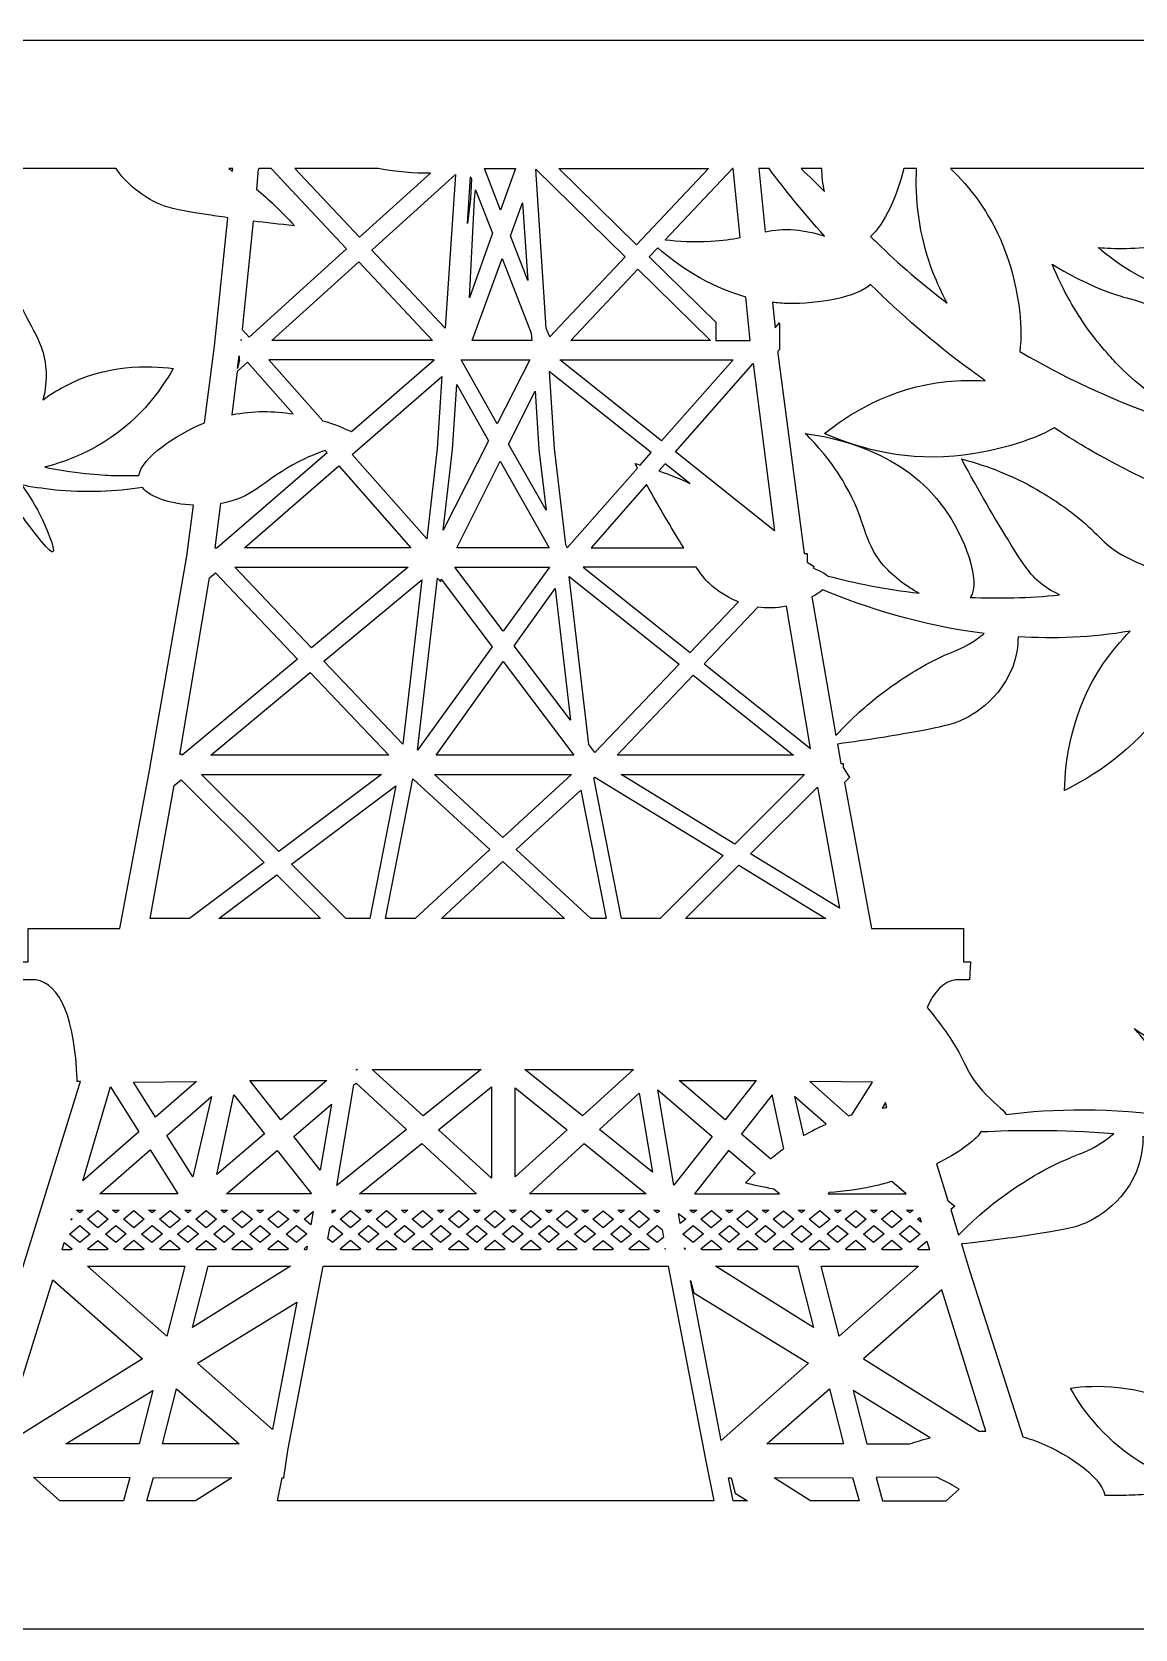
# Model space of a CAD drawing. Extents: x -437 to 3052, y -819 to 142.
# Drawn here: x 764.1 to 918.2, y -564.2 to -341.1 of the extents above; entities that cross this region are included whole.
import ezdxf

# ---------------------------------------------------------------- set-up
doc = ezdxf.new("R2010")
doc.units = 0
doc.layers.add('LAYER_1', color=7, linetype='CONTINUOUS')

msp = doc.modelspace()

# ---------------------------------------------------------------- linework, layer by layer
at = {"layer": 'LAYER_1', "color": 7}
for points in [[(821.8, -382.42), (811.53, -371.53), (823.22, -360.98), (821.8, -382.42)], [(825.34, -361.29), (825.46, -361.59), (825.32, -364.39), (824.91, -367.81), (825.34, -361.29)], [(831.61, -360.14), (829.53, -365.97), (827.27, -360.14), (831.61, -360.14)], [(846.94, -372.47), (836.39, -383.66), (835.91, -382.42), (834.45, -360.22), (846.94, -372.47)], [(858.58, -360.14), (848.54, -370.79), (837.65, -360.14), (858.58, -360.14)], [(826.04, -363.09), (828.39, -369.16), (825.18, -378.18), (825.88, -364.43), (826.04, -363.09)], [(833.33, -375.76), (830.92, -369.54), (832.61, -364.91), (833.33, -375.76)], [(797.56, -384.14), (809.71, -373.17), (820.04, -384.14), (797.56, -384.14)], [(833.81, -383.13), (833.88, -384.14), (825.58, -384.14), (829.77, -372.69), (833.81, -383.13)], [(839.33, -384.14), (848.69, -374.18), (858.84, -384.14), (839.33, -384.14)], [(793.31, -384.01), (793.31, -384.14), (793.3, -384.14), (793.31, -384.01)], [(793.01, -386.3), (793.01, -386.85), (793.08, -386.85), (792.78, -388.07), (793.01, -386.3)], [(824.05, -386.85), (833.64, -386.85), (829.07, -395.82), (824.02, -386.88), (824.05, -386.85)], [(862.02, -386.85), (852.03, -398.17), (837.82, -386.85), (862.02, -386.85)], [(867.8, -410.73), (853.97, -399.72), (864.84, -387.37), (867.8, -410.73)], [(820.68, -399.25), (820.68, -399.26), (819.21, -411.85), (808.82, -400.07), (821.34, -389.2), (820.68, -399.25)], [(827.86, -398.18), (821.51, -410.64), (822.82, -399.4), (822.82, -399.37), (823.42, -390.32), (827.86, -398.18)], [(834.89, -399.35), (834.89, -399.4), (835.88, -407.87), (830.66, -398.63), (834.36, -391.23), (834.89, -399.35)], [(823.4, -413.13), (829.46, -401.01), (836.31, -413.13), (823.4, -413.13)], [(793.75, -413.13), (806.95, -401.69), (817.01, -413.13), (793.75, -413.13)], [(789.72, -416.63), (801.18, -428.69), (785.07, -442.09), (785.03, -442.09), (784.81, -441.87), (784.73, -441.98), (788.89, -417.34), (789.72, -416.63)], [(816.64, -415.84), (803.1, -427.1), (792.39, -415.84), (816.64, -415.84)], [(836.36, -415.84), (829.91, -424.79), (823.15, -415.84), (836.36, -415.84)], [(842.72, -441.74), (841.84, -440.59), (839.11, -417.11), (854.49, -429.36), (842.72, -441.74)], [(815.87, -440.54), (804.86, -428.96), (818.55, -417.58), (815.87, -440.54)], [(828.36, -426.95), (817.94, -441.41), (820.73, -417.35), (821.19, -417.87), (821.22, -417.49), (828.36, -426.95)], [(839.28, -437.2), (831.44, -426.82), (837.15, -418.83), (839.28, -437.2)], [(813.92, -442.09), (789.06, -442.09), (802.95, -430.55), (813.92, -442.09)], [(839.78, -442.09), (820.55, -442.09), (829.9, -428.99), (839.78, -442.09)], [(856.44, -430.92), (870.46, -442.09), (845.82, -442.09), (856.44, -430.92)], [(784.91, -445.54), (796.51, -457.07), (786.09, -464.89), (780.58, -464.89), (783.95, -446.33), (784.91, -445.54)], [(812.88, -444.81), (798.55, -455.55), (787.76, -444.81), (812.88, -444.81)], [(828.05, -455.29), (817.6, -464.89), (813.45, -464.89), (817.27, -445.38), (828.05, -455.29)], [(839.45, -444.81), (829.87, -453.61), (820.29, -444.81), (839.45, -444.81)], [(846.44, -464.89), (842.57, -445.28), (842.7, -445.16), (860.62, -456.12), (851.82, -464.89), (846.44, -464.89)], [(862.24, -454.51), (846.36, -444.81), (871.98, -444.81), (862.24, -454.51)], [(800.31, -457.3), (814.92, -446.38), (811.27, -464.89), (807.92, -464.89), (800.31, -457.3)], [(842.13, -464.89), (831.69, -455.29), (840.75, -446.96), (844.26, -464.89), (842.13, -464.89)], [(864.44, -455.86), (873.79, -446.56), (876.87, -463.46), (864.44, -455.86)], [(821.26, -464.89), (829.87, -456.97), (838.47, -464.89), (821.26, -464.89)], [(804.38, -464.89), (790.16, -464.89), (798.28, -458.82), (804.38, -464.89)], [(855.36, -464.89), (862.82, -457.46), (874.96, -464.89), (855.36, -464.89)], [(809.55, -485.99), (809.37, -486.12), (809.39, -485.99), (809.55, -485.99)], [(826.81, -485.99), (818.74, -492.49), (811.61, -485.99), (826.81, -485.99)], [(848.11, -485.99), (840.97, -492.47), (832.92, -485.99), (848.11, -485.99)], [(778.99, -494.72), (771.17, -501.56), (775.05, -488.44), (778.99, -494.72)], [(787.04, -487.68), (781.32, -492.68), (778.24, -487.76), (787.04, -487.68)], [(794.49, -487.54), (805.26, -487.55), (798.83, -493.05), (794.49, -487.54)], [(809.03, -488.17), (809.34, -487.91), (816.39, -494.38), (806.66, -502.22), (809.03, -488.17)], [(820.87, -494.44), (828.28, -488.42), (828.28, -501.21), (820.87, -494.44)], [(831.58, -500.99), (831.58, -488.57), (838.82, -494.42), (831.58, -500.99)], [(860.91, -493.05), (854.48, -487.55), (865.25, -487.54), (860.91, -493.05)], [(782.9, -495.21), (789.13, -489.77), (786.54, -501.02), (782.9, -495.21)], [(792.25, -489.55), (796.54, -495.01), (789.89, -500.69), (792.25, -489.55)], [(800.63, -495.35), (805.89, -490.85), (804.32, -500.05), (800.63, -495.35)], [(843.34, -494.38), (848.87, -489.3), (850.74, -500.33), (843.34, -494.38)], [(851.48, -488.83), (859.1, -495.35), (853.75, -502.17), (851.48, -488.83)], [(773.55, -503.38), (780.58, -497.24), (784.44, -503.38), (773.55, -503.38)], [(791.25, -503.38), (798.34, -497.31), (803.11, -503.38), (791.25, -503.38)], [(809.84, -503.38), (818.52, -496.34), (826.19, -503.38), (809.84, -503.38)], [(833.55, -503.38), (841.2, -496.35), (849.89, -503.38), (833.55, -503.38)], [(771.21, -505.66), (770.75, -506.04), (770.28, -505.66), (771.21, -505.66)], [(774.73, -506.92), (773.27, -508.11), (771.83, -506.93), (773.28, -505.73), (774.73, -506.92)], [(776.26, -505.66), (775.79, -506.04), (775.33, -505.66), (776.26, -505.66)], [(779.76, -506.92), (778.31, -508.11), (776.86, -506.92), (778.31, -505.73), (779.76, -506.92)], [(781.31, -505.66), (780.84, -506.05), (780.36, -505.66), (781.31, -505.66)], [(783.35, -508.11), (781.9, -506.93), (783.36, -505.73), (784.8, -506.92), (783.35, -508.11)], [(786.33, -505.66), (785.87, -506.04), (785.41, -505.66), (786.33, -505.66)], [(788.39, -505.73), (789.84, -506.92), (788.39, -508.11), (786.94, -506.92), (788.39, -505.73)], [(790.47, -505.66), (791.39, -505.66), (790.92, -506.04), (790.47, -505.66)], [(792, -506.92), (793.44, -505.74), (794.88, -506.92), (793.43, -508.11), (792, -506.92)], [(795.49, -505.66), (796.41, -505.66), (795.95, -506.04), (795.49, -505.66)], [(798.48, -508.11), (797.04, -506.93), (798.49, -505.74), (799.93, -506.92), (798.48, -508.11)], [(801.46, -505.66), (801, -506.04), (800.54, -505.66), (801.46, -505.66)], [(802.07, -506.92), (803.36, -505.86), (803.04, -507.72), (802.07, -506.92)], [(806.51, -505.66), (806.04, -506.05), (806.01, -506.02), (806.07, -505.66), (806.51, -505.66)], [(808.57, -505.73), (810.01, -506.92), (808.55, -508.11), (807.11, -506.93), (808.57, -505.73)], [(811.54, -505.66), (811.08, -506.04), (810.62, -505.66), (811.54, -505.66)], [(815.05, -506.92), (813.59, -508.11), (812.15, -506.92), (813.6, -505.73), (815.05, -506.92)], [(816.59, -505.66), (816.13, -506.04), (815.67, -505.66), (816.59, -505.66)], [(820.09, -506.92), (818.64, -508.11), (817.2, -506.92), (818.65, -505.73), (820.09, -506.92)], [(821.62, -505.66), (821.16, -506.04), (820.7, -505.66), (821.62, -505.66)], [(825.15, -506.92), (823.69, -508.11), (822.25, -506.93), (823.7, -505.73), (825.15, -506.92)], [(826.67, -505.66), (826.21, -506.04), (825.75, -505.66), (826.67, -505.66)], [(828.73, -505.73), (830.18, -506.92), (828.72, -508.11), (827.28, -506.92), (828.73, -505.73)], [(831.72, -505.66), (831.25, -506.05), (830.78, -505.66), (831.72, -505.66)], [(835.22, -506.92), (833.76, -508.11), (832.32, -506.93), (833.78, -505.73), (835.22, -506.92)], [(836.75, -505.66), (836.29, -506.04), (835.82, -505.66), (836.75, -505.66)], [(840.26, -506.92), (838.8, -508.11), (837.35, -506.92), (838.8, -505.73), (840.26, -506.92)], [(841.8, -505.66), (841.34, -506.04), (840.88, -505.66), (841.8, -505.66)], [(845.29, -506.92), (843.85, -508.11), (842.41, -506.92), (843.86, -505.74), (845.29, -506.92)], [(846.83, -505.66), (846.37, -506.04), (845.91, -505.66), (846.83, -505.66)], [(848.91, -505.73), (850.35, -506.92), (848.89, -508.11), (847.45, -506.93), (848.91, -505.73)], [(850.95, -505.66), (851.64, -505.66), (851.67, -505.83), (851.42, -506.04), (850.95, -505.66)], [(855.39, -506.92), (854.64, -507.54), (854.39, -506.11), (855.39, -506.92)], [(856.93, -505.66), (856.46, -506.05), (855.98, -505.66), (856.93, -505.66)], [(858.99, -505.73), (860.43, -506.92), (858.97, -508.11), (857.53, -506.93), (858.99, -505.73)], [(861.96, -505.66), (861.48, -506.05), (861, -505.66), (861.96, -505.66)], [(865.46, -506.92), (864, -508.12), (862.55, -506.94), (864.01, -505.73), (865.46, -506.92)], [(867, -505.66), (866.54, -506.04), (866.08, -505.66), (867, -505.66)], [(870.5, -506.92), (869.05, -508.11), (867.62, -506.92), (869.06, -505.74), (870.5, -506.92)], [(871.12, -505.66), (872.04, -505.66), (871.58, -506.04), (871.12, -505.66)], [(874.1, -508.11), (872.66, -506.93), (874.12, -505.73), (875.56, -506.92), (874.1, -508.11)], [(876.16, -505.66), (877.09, -505.66), (876.62, -506.04), (876.16, -505.66)], [(879.14, -508.11), (877.69, -506.92), (879.14, -505.73), (880.6, -506.92), (879.14, -508.11)], [(881.19, -505.66), (882.13, -505.66), (881.66, -506.05), (881.19, -505.66)], [(884.18, -508.11), (882.74, -506.93), (884.19, -505.73), (885.63, -506.92), (884.18, -508.11)], [(886.24, -505.66), (887.16, -505.66), (886.7, -506.04), (886.24, -505.66)], [(770.76, -507.81), (772.2, -509), (770.75, -510.19), (769.3, -509), (770.76, -507.81)], [(769.52, -507.04), (769.58, -506.84), (769.68, -506.92), (769.52, -507.04)], [(774.35, -509), (775.8, -507.8), (777.24, -508.99), (775.79, -510.17), (774.35, -509)], [(779.38, -509), (780.84, -507.8), (782.28, -508.99), (780.83, -510.18), (779.38, -509)], [(784.42, -509), (785.88, -507.8), (787.32, -508.99), (785.86, -510.17), (784.42, -509)], [(789.47, -509.01), (790.92, -507.81), (792.36, -508.99), (790.9, -510.18), (789.47, -509.01)], [(794.51, -509), (795.96, -507.81), (797.4, -509), (795.96, -510.18), (794.51, -509)], [(799.56, -509), (801, -507.8), (802.45, -508.99), (801, -510.17), (799.56, -509)], [(805.66, -508.12), (806.04, -507.8), (807.49, -508.99), (806.03, -510.18), (805.4, -509.66), (805.66, -508.12)], [(809.63, -509), (811.08, -507.8), (812.52, -508.99), (811.07, -510.17), (809.63, -509)], [(814.68, -509.01), (816.13, -507.81), (817.56, -508.99), (816.11, -510.18), (814.68, -509.01)], [(819.72, -509), (821.17, -507.81), (822.61, -509), (821.16, -510.18), (819.72, -509)], [(824.77, -509), (826.22, -507.8), (827.67, -508.98), (826.2, -510.17), (824.77, -509)], [(829.8, -509), (831.25, -507.8), (832.69, -508.99), (831.24, -510.18), (829.8, -509)], [(834.83, -508.99), (836.28, -507.8), (837.73, -508.99), (836.28, -510.17), (834.83, -508.99)], [(839.88, -509.01), (841.33, -507.81), (842.77, -508.99), (841.32, -510.18), (839.88, -509.01)], [(844.93, -509), (846.37, -507.81), (847.82, -509), (846.37, -510.18), (844.93, -509)], [(849.97, -509), (851.42, -507.8), (852.09, -508.35), (852.27, -509.47), (851.41, -510.17), (849.97, -509)], [(855, -509), (856.46, -507.8), (857.9, -508.99), (856.45, -510.18), (855, -509)], [(861.5, -507.8), (862.93, -508.99), (861.48, -510.17), (860.04, -509), (861.5, -507.8)], [(865.09, -509.01), (866.54, -507.81), (867.98, -508.99), (866.52, -510.19), (865.09, -509.01)], [(870.14, -509), (871.58, -507.81), (873.02, -509), (871.58, -510.18), (870.14, -509)], [(876.62, -507.8), (878.07, -508.99), (876.62, -510.17), (875.17, -508.99), (876.62, -507.8)], [(881.67, -507.8), (883.11, -508.99), (881.65, -510.18), (880.21, -509), (881.67, -507.8)], [(886.7, -507.8), (888.15, -509), (886.7, -510.18), (885.25, -509), (886.7, -507.8)], [(887.76, -506.92), (888.08, -506.67), (888.28, -507.35), (887.76, -506.92)], [(769.68, -511.06), (769.49, -511.21), (768.27, -511.21), (768.58, -510.16), (769.68, -511.06)], [(773.28, -509.88), (774.71, -511.06), (774.52, -511.21), (772, -511.21), (771.83, -511.07), (773.28, -509.88)], [(778.32, -509.87), (779.76, -511.06), (779.57, -511.21), (777.05, -511.21), (776.87, -511.06), (778.32, -509.87)], [(783.35, -509.87), (784.79, -511.05), (784.6, -511.21), (782.07, -511.21), (781.9, -511.07), (783.35, -509.87)], [(788.4, -509.88), (789.83, -511.06), (789.65, -511.21), (787.12, -511.21), (786.96, -511.07), (788.4, -509.88)], [(793.44, -509.88), (794.88, -511.06), (794.71, -511.21), (792.15, -511.21), (791.98, -511.07), (793.44, -509.88)], [(798.48, -509.88), (799.91, -511.06), (799.73, -511.21), (797.21, -511.21), (797.04, -511.07), (798.48, -509.88)], [(802.53, -510.68), (802.44, -511.21), (802.25, -511.21), (802.07, -511.06), (802.53, -510.68)], [(808.57, -509.87), (810, -511.05), (809.8, -511.21), (807.28, -511.21), (807.11, -511.07), (808.57, -509.87)], [(813.61, -509.88), (815.04, -511.06), (814.85, -511.21), (812.33, -511.21), (812.17, -511.07), (813.61, -509.88)], [(818.65, -509.88), (820.09, -511.06), (819.91, -511.21), (817.36, -511.21), (817.19, -511.07), (818.65, -509.88)], [(823.69, -509.88), (825.12, -511.06), (824.93, -511.21), (822.41, -511.21), (822.24, -511.07), (823.69, -509.88)], [(828.74, -509.86), (830.18, -511.05), (829.99, -511.21), (827.46, -511.21), (827.28, -511.06), (828.74, -509.86)], [(833.76, -509.86), (835.21, -511.05), (835.01, -511.21), (832.49, -511.21), (832.31, -511.06), (833.76, -509.86)], [(838.82, -509.88), (840.25, -511.06), (840.06, -511.21), (837.54, -511.21), (837.37, -511.07), (838.82, -509.88)], [(843.86, -509.88), (845.3, -511.06), (845.12, -511.21), (842.56, -511.21), (842.4, -511.07), (843.86, -509.88)], [(848.89, -509.88), (850.33, -511.06), (850.14, -511.21), (847.62, -511.21), (847.45, -511.07), (848.89, -509.88)], [(855.38, -511.06), (855.26, -511.15), (855.22, -510.93), (855.38, -511.06)], [(858.98, -509.87), (860.42, -511.05), (860.22, -511.21), (857.7, -511.21), (857.53, -511.07), (858.98, -509.87)], [(864.03, -509.88), (865.45, -511.06), (865.27, -511.21), (862.75, -511.21), (862.58, -511.07), (864.03, -509.88)], [(869.06, -509.88), (870.5, -511.06), (870.32, -511.21), (867.77, -511.21), (867.6, -511.07), (869.06, -509.88)], [(872.83, -511.21), (872.64, -511.06), (874.09, -509.87), (875.53, -511.06), (875.34, -511.21), (872.83, -511.21)], [(880.58, -511.06), (880.4, -511.21), (877.88, -511.21), (877.7, -511.06), (879.14, -509.87), (880.58, -511.06)], [(884.19, -509.87), (885.62, -511.05), (885.43, -511.21), (882.9, -511.21), (882.73, -511.07), (884.19, -509.87)], [(887.78, -511.07), (889.08, -510), (889.44, -511.21), (887.95, -511.21), (887.78, -511.07)], [(852.55, -511.11), (852.49, -511.06), (852.54, -511.02), (852.55, -511.11)], [(779.51, -526.42), (760.46, -538.32), (759.86, -538.32), (766.99, -515.38), (779.51, -526.42)], [(771.83, -513.49), (785.43, -513.49), (782.91, -523.27), (771.83, -513.49)], [(788.7, -513.49), (800.17, -513.49), (786.49, -522.05), (788.7, -513.49)], [(798.37, -546.27), (799.03, -543.07), (799.25, -543.07), (799.81, -539.22), (804.75, -513.49), (852.96, -513.49), (858.2, -540.75), (859.34, -546.27), (798.37, -546.27)], [(871.04, -513.49), (873.26, -522.05), (859.57, -513.49), (871.04, -513.49)], [(887.91, -513.49), (876.82, -523.27), (874.3, -513.49), (887.91, -513.49)], [(860.33, -537.82), (856.05, -515.48), (856.52, -517.2), (872.56, -527.04), (860.33, -537.82)], [(787.18, -527.04), (801.09, -518.51), (797.67, -536.3), (787.18, -527.04)], [(768.79, -538.32), (780.95, -530.86), (779.02, -538.32), (768.79, -538.32)], [(782.28, -538.32), (784.27, -530.62), (793.01, -538.32), (782.28, -538.32)], [(875.47, -530.62), (877.46, -538.32), (866.73, -538.32), (875.47, -530.62)], [(776.85, -546.27), (767.97, -546.27), (764.26, -542.96), (777.76, -543), (776.85, -546.27)], [(786.92, -546.27), (780.13, -546.27), (781.03, -543.01), (791.98, -543.05), (786.92, -546.27)], [(862.04, -546.27), (861.38, -543.07), (861.73, -543.07), (862.31, -545.2), (864.05, -546.27), (862.04, -546.27)], [(872.82, -546.27), (867.76, -543.05), (878.7, -543.01), (879.61, -546.27), (872.82, -546.27)]]:
    msp.add_lwpolyline(points, dxfattribs=at)
for points, knots in [([(1030.67, -342.22), (1030.45, -341.84), (1030.23, -341.46), (1030.02, -341.05), (1029.96, -341.45), (1029.92, -341.84), (1029.87, -342.22), (1029.87, -342.22), (1004.09, -342.22), (1004.09, -342.22), (1004.09, -342.22), (973.43, -342.22), (973.43, -342.22), (973.43, -342.22), (970.68, -342.22), (970.68, -342.22), (970.68, -342.22), (965.99, -342.22), (965.99, -342.22), (965.99, -342.22), (932.92, -342.22), (932.92, -342.22), (932.92, -342.22), (929.92, -342.22), (929.92, -342.22), (929.92, -342.22), (882.71, -342.22), (882.71, -342.22), (882.71, -342.22), (879.59, -342.22), (879.59, -342.22), (879.59, -342.22), (863.99, -342.22), (863.99, -342.22), (863.99, -342.22), (862.61, -342.22), (862.61, -342.22), (862.61, -342.22), (860.46, -342.22), (860.46, -342.22), (860.46, -342.22), (850.72, -342.22), (850.72, -342.22), (850.72, -342.22), (850.01, -342.22), (850.01, -342.22), (850.01, -342.22), (843.37, -342.22), (843.37, -342.22), (843.37, -342.22), (833.54, -342.22), (833.54, -342.22), (833.54, -342.22), (831.4, -342.22), (831.4, -342.22), (831.4, -342.22), (830.82, -342.22), (830.82, -342.22), (830.82, -342.22), (827.32, -342.22), (827.32, -342.22), (827.32, -342.22), (826.31, -342.22), (826.31, -342.22), (826.31, -342.22), (824.17, -342.22), (824.17, -342.22), (824.17, -342.22), (814.44, -342.22), (814.44, -342.22), (814.44, -342.22), (809.95, -342.22), (809.95, -342.22), (809.95, -342.22), (809.74, -342.22), (809.74, -342.22), (809.74, -342.22), (798.85, -342.22), (798.85, -342.22), (798.85, -342.22), (797.25, -342.22), (797.25, -342.22), (797.25, -342.22), (793.72, -342.22), (793.72, -342.22), (793.72, -342.22), (771.43, -342.22), (771.43, -342.22), (771.43, -342.22), (767.93, -342.22), (767.93, -342.22), (767.93, -342.22), (750.32, -342.22), (750.32, -342.22), (750.32, -342.22), (739.01, -342.22), (739.01, -342.22), (739.01, -342.22), (712.25, -342.22), (712.25, -342.22), (712.25, -342.22), (699.17, -342.22), (699.17, -342.22), (699.17, -342.22), (683.35, -342.22), (683.35, -342.22), (683.35, -342.22), (677.25, -342.22), (677.25, -342.22), (677.25, -342.22), (672.64, -342.22), (672.64, -342.22), (672.64, -342.22), (668.43, -342.22), (668.43, -342.22), (668.43, -342.22), (607.55, -342.22), (607.55, -342.22), (607.55, -342.22), (595.89, -342.22), (595.89, -342.22), (595.89, -342.22), (595.89, -372.16), (595.89, -372.16), (595.89, -372.16), (595.89, -536.86), (595.89, -536.86), (595.89, -536.86), (595.89, -544), (595.89, -544), (595.89, -544), (595.89, -547.12), (595.89, -547.12), (595.89, -547.12), (595.89, -551.02), (595.89, -551.02), (595.89, -551.02), (595.89, -554.35), (595.89, -554.35), (595.89, -554.35), (595.89, -564.18), (595.89, -564.18), (595.89, -564.18), (612.59, -564.18), (612.59, -564.18), (612.59, -564.18), (746.83, -564.18), (746.83, -564.18), (746.83, -564.18), (752.03, -564.18), (752.03, -564.18), (752.03, -564.18), (758.71, -564.18), (758.71, -564.18), (758.71, -564.18), (766.51, -564.18), (766.51, -564.18), (766.51, -564.18), (771.86, -564.18), (771.86, -564.18), (771.86, -564.18), (775.15, -564.18), (775.15, -564.18), (775.15, -564.18), (780.92, -564.18), (780.92, -564.18), (780.92, -564.18), (788.06, -564.18), (788.06, -564.18), (788.06, -564.18), (791.96, -564.18), (791.96, -564.18), (791.96, -564.18), (794.66, -564.18), (794.66, -564.18), (794.66, -564.18), (863.05, -564.18), (863.05, -564.18), (863.05, -564.18), (865.75, -564.18), (865.75, -564.18), (865.75, -564.18), (871.68, -564.18), (871.68, -564.18), (871.68, -564.18), (878.82, -564.18), (878.82, -564.18), (878.82, -564.18), (884.59, -564.18), (884.59, -564.18), (884.59, -564.18), (887.88, -564.18), (887.88, -564.18), (887.88, -564.18), (893.23, -564.18), (893.23, -564.18), (893.23, -564.18), (901.02, -564.18), (901.02, -564.18), (901.02, -564.18), (905.69, -564.18), (905.69, -564.18), (905.69, -564.18), (910.88, -564.18), (910.88, -564.18), (910.88, -564.18), (953.8, -564.18), (953.8, -564.18), (953.8, -564.18), (955.18, -564.18), (955.18, -564.18), (955.18, -564.18), (1061.75, -564.18), (1061.75, -564.18), (1061.75, -564.18), (1061.75, -488.29), (1061.75, -488.29), (1061.75, -488.29), (1061.75, -485.24), (1061.75, -485.24), (1061.75, -485.24), (1061.75, -451.88), (1061.75, -451.88), (1061.75, -451.88), (1061.75, -436.94), (1061.75, -436.94), (1061.75, -436.94), (1061.75, -427.56), (1061.75, -427.56), (1061.75, -427.56), (1061.75, -401.15), (1061.75, -401.15), (1061.75, -401.15), (1061.75, -343.53), (1061.75, -343.53), (1061.75, -343.53), (1061.75, -342.22), (1061.75, -342.22), (1061.75, -342.22), (1058.34, -342.22), (1058.34, -342.22), (1058.34, -342.22), (1030.67, -342.22), (1030.67, -342.22)], [0, 0, 0, 0, 1, 1, 1, 2, 2, 2, 3, 3, 3, 4, 4, 4, 5, 5, 5, 6, 6, 6, 7, 7, 7, 8, 8, 8, 9, 9, 9, 10, 10, 10, 11, 11, 11, 12, 12, 12, 13, 13, 13, 14, 14, 14, 15, 15, 15, 16, 16, 16, 17, 17, 17, 18, 18, 18, 19, 19, 19, 20, 20, 20, 21, 21, 21, 22, 22, 22, 23, 23, 23, 24, 24, 24, 25, 25, 25, 26, 26, 26, 27, 27, 27, 28, 28, 28, 29, 29, 29, 30, 30, 30, 31, 31, 31, 32, 32, 32, 33, 33, 33, 34, 34, 34, 35, 35, 35, 36, 36, 36, 37, 37, 37, 38, 38, 38, 39, 39, 39, 40, 40, 40, 41, 41, 41, 42, 42, 42, 43, 43, 43, 44, 44, 44, 45, 45, 45, 46, 46, 46, 47, 47, 47, 48, 48, 48, 49, 49, 49, 50, 50, 50, 51, 51, 51, 52, 52, 52, 53, 53, 53, 54, 54, 54, 55, 55, 55, 56, 56, 56, 57, 57, 57, 58, 58, 58, 59, 59, 59, 60, 60, 60, 61, 61, 61, 62, 62, 62, 63, 63, 63, 64, 64, 64, 65, 65, 65, 66, 66, 66, 67, 67, 67, 68, 68, 68, 69, 69, 69, 70, 70, 70, 71, 71, 71, 72, 72, 72, 73, 73, 73, 74, 74, 74, 75, 75, 75, 76, 76, 76, 77, 77, 77, 78, 78, 78, 79, 79, 79, 80, 80, 80, 81, 81, 81, 81]), ([(752.4, -546.27), (752.4, -546.27), (626.71, -546.27), (626.71, -546.27), (632.33, -541.22), (638.45, -536.24), (645.03, -531.38), (645.03, -531.38), (644.79, -531.02), (644.79, -531.02), (636.78, -535.89), (629.66, -540.99), (623.54, -546.27), (623.54, -546.27), (622.18, -546.27), (622.18, -546.27), (629.92, -536.15), (638.08, -526.08), (646.48, -516.34), (646.48, -516.34), (646.18, -516.03), (646.18, -516.03), (634.97, -525.55), (625.35, -535.72), (617.57, -546.27), (617.57, -546.27), (616.1, -546.27), (616.1, -546.27), (623.1, -534.74), (628.54, -527.65), (628.61, -527.56), (633.67, -520.98), (639.35, -514.42), (645.49, -508.06), (645.49, -508.06), (645.2, -507.75), (645.2, -507.75), (638.32, -513.3), (632.16, -519.16), (626.89, -525.16), (619.97, -533.05), (615.85, -539.71), (613.81, -543.41), (613.81, -543.41), (613.81, -541.45), (613.81, -541.45), (615.11, -537.83), (616.15, -535.15), (616.98, -533.02), (617.88, -530.71), (618.53, -529.04), (618.99, -527.49), (621.02, -520.73), (620.39, -513.35), (617.11, -505.57), (617.11, -505.57), (616.36, -503.8), (616.36, -503.8), (616.36, -503.8), (616.7, -505.69), (616.7, -505.69), (617.93, -512.67), (617.6, -519.49), (615.71, -525.96), (615.14, -527.91), (614.51, -529.59), (613.81, -531.26), (613.81, -531.26), (613.81, -360.14), (613.81, -360.14), (613.81, -360.14), (645.37, -360.14), (645.37, -360.14), (644.44, -361.68), (643.71, -363.13), (643.15, -364.35), (646.62, -364.17), (652.32, -363.4), (658.03, -360.14), (658.03, -360.14), (662.27, -360.14), (662.27, -360.14), (661.97, -360.58), (661.65, -361.07), (661.29, -361.64), (660.87, -362.32), (659.44, -364.69), (658.13, -367.82), (657.13, -370.18), (656.02, -373.45), (655.35, -377.56), (659.11, -373.84), (662.26, -371.81), (664.5, -370.64), (665.58, -370.07), (668.22, -368.76), (670.74, -366.02), (671.44, -365.24), (671.92, -364.73), (672.4, -363.91), (673.14, -362.67), (673.53, -361.38), (673.69, -360.14), (673.69, -360.14), (678.91, -360.14), (678.91, -360.14), (678.96, -360.52), (679.02, -360.9), (679.08, -361.27), (680.35, -369.02), (684.04, -374.71), (686.63, -378.01), (688.25, -374.42), (690.54, -367.92), (689.5, -360.14), (689.5, -360.14), (695.84, -360.14), (695.84, -360.14), (697.29, -363.16), (699.62, -366.68), (702.13, -369.46), (707.38, -375.31), (713.55, -378.11), (717.51, -379.49), (716.93, -375.51), (715.31, -368.61), (709.98, -362.52), (709.49, -361.97), (708.98, -361.43), (708.45, -360.91), (710.1, -361.32), (712.08, -361.73), (714.31, -362.06), (716.22, -363.63), (718.48, -365.77), (720.62, -368.6), (723.61, -372.54), (724.46, -375.25), (726.69, -379.16), (728.61, -382.53), (731.82, -387.22), (737.23, -392.19), (737.54, -394.25), (737.59, -395.95), (737.64, -397.18), (737.81, -400.81), (736.84, -401.3), (736.39, -406.47), (736.32, -407.27), (736.1, -410.02), (736.33, -413.41), (736.51, -415.97), (736.98, -419.39), (738.23, -423.36), (740.79, -418.86), (742.8, -414.98), (744.3, -411.94), (746.42, -407.65), (746.73, -406.59), (746.96, -405.36), (747.04, -404.89), (747.6, -401.54), (746.01, -398.04), (752.62, -401.45), (757.12, -401.95), (762.16, -408.08), (763.96, -410.26), (766.48, -413.96), (766.97, -413.67), (767.4, -413.41), (766.09, -410.32), (765.16, -408.48), (764.25, -406.67), (763.31, -405.27), (762.62, -404.34), (765.21, -404.86), (769.01, -405.41), (773.62, -405.25), (775.68, -405.18), (777.7, -404.97), (779.49, -404.71), (780.62, -406.08), (783.48, -407.03), (786.65, -407.17), (786.65, -407.17), (785.71, -414.29), (785.71, -414.29), (785.71, -414.29), (785.71, -414.31), (785.71, -414.31), (785.71, -414.31), (780.51, -443.95), (780.51, -443.95), (780.51, -443.95), (780.51, -443.98), (780.51, -443.98), (780.51, -443.98), (776.36, -466.32), (776.36, -466.32), (776.36, -466.32), (763.53, -466.32), (763.53, -466.32), (763.53, -466.32), (763.53, -470.98), (763.53, -470.98), (763.53, -470.98), (762.52, -470.98), (762.52, -470.98), (762.52, -470.98), (762.69, -473.48), (762.69, -473.48), (762.69, -473.48), (764.61, -473.48), (764.61, -473.48), (768, -473.99), (770.1, -479.06), (770.36, -487.4), (770.36, -487.4), (770.37, -487.67), (770.37, -487.67), (770.37, -487.67), (770.85, -487.67), (770.85, -487.67), (770.85, -487.67), (770.71, -488.1), (770.71, -488.1), (770.71, -488.1), (762.65, -514.09), (762.65, -514.09), (762.65, -514.09), (753.53, -542.62), (753.53, -542.62), (753.53, -542.62), (752.4, -546.27), (752.4, -546.27)], [0, 0, 0, 0, 1, 1, 1, 2, 2, 2, 3, 3, 3, 4, 4, 4, 5, 5, 5, 6, 6, 6, 7, 7, 7, 8, 8, 8, 9, 9, 9, 10, 10, 10, 11, 11, 11, 12, 12, 12, 13, 13, 13, 14, 14, 14, 15, 15, 15, 16, 16, 16, 17, 17, 17, 18, 18, 18, 19, 19, 19, 20, 20, 20, 21, 21, 21, 22, 22, 22, 23, 23, 23, 24, 24, 24, 25, 25, 25, 26, 26, 26, 27, 27, 27, 28, 28, 28, 29, 29, 29, 30, 30, 30, 31, 31, 31, 32, 32, 32, 33, 33, 33, 34, 34, 34, 35, 35, 35, 36, 36, 36, 37, 37, 37, 38, 38, 38, 39, 39, 39, 40, 40, 40, 41, 41, 41, 42, 42, 42, 43, 43, 43, 44, 44, 44, 45, 45, 45, 46, 46, 46, 47, 47, 47, 48, 48, 48, 49, 49, 49, 50, 50, 50, 51, 51, 51, 52, 52, 52, 53, 53, 53, 54, 54, 54, 55, 55, 55, 56, 56, 56, 57, 57, 57, 58, 58, 58, 59, 59, 59, 60, 60, 60, 61, 61, 61, 62, 62, 62, 63, 63, 63, 64, 64, 64, 65, 65, 65, 66, 66, 66, 67, 67, 67, 68, 68, 68, 69, 69, 69, 70, 70, 70, 71, 71, 71, 72, 72, 72, 73, 73, 73, 74, 74, 74, 75, 75, 75, 76, 76, 76, 77, 77, 77, 78, 78, 78, 78]), ([(734.24, -361.83), (737.25, -361.29), (738.62, -360.79), (740.36, -360.14), (740.36, -360.14), (775.81, -360.14), (775.81, -360.14), (778.03, -363.38), (781.23, -364.83), (781.68, -365.03), (782.81, -365.52), (783.84, -365.85), (788.39, -366.56), (789.32, -366.7), (790.34, -366.85), (791.42, -367), (791.42, -367), (789.57, -384.95), (789.57, -384.95), (789.57, -384.95), (788.16, -395.68), (788.16, -395.68), (784.03, -397.35), (779.42, -400.53), (779, -403.03), (777.88, -403.04), (776.72, -403.05), (775.59, -403.02), (774.52, -402.99), (770.77, -402.84), (765.87, -401.86), (768.25, -401.23), (770.86, -400.22), (773.08, -398.98), (778.75, -395.82), (782.04, -391.16), (783.81, -388.07), (780.4, -387.65), (774.4, -387.44), (768.51, -390.61), (767.51, -391.15), (766.53, -391.78), (765.6, -392.46), (766.4, -389.48), (765.88, -386.92), (765.79, -386.52), (765.51, -385.29), (765.16, -384.25), (762.87, -380.05), (761.25, -377.07), (759.09, -373.27), (756.35, -368.87), (755.26, -372.88), (754.92, -376.32), (754.84, -378.88), (754.74, -382.28), (755.06, -385.02), (755.16, -385.81), (755.82, -390.96), (756.8, -391.42), (756.78, -395.05), (756.77, -396.9), (756.51, -398.25), (756.47, -399.17), (751.43, -397.2), (747.8, -394.87), (745.48, -393.17), (735.56, -385.93), (730.67, -376.38), (726.92, -369.05), (725.7, -366.68), (724.73, -364.54), (723.97, -362.75), (727.18, -362.73), (730.62, -362.47), (734.24, -361.83)], [0, 0, 0, 0, 1, 1, 1, 2, 2, 2, 3, 3, 3, 4, 4, 4, 5, 5, 5, 6, 6, 6, 7, 7, 7, 8, 8, 8, 9, 9, 9, 10, 10, 10, 11, 11, 11, 12, 12, 12, 13, 13, 13, 14, 14, 14, 15, 15, 15, 16, 16, 16, 17, 17, 17, 18, 18, 18, 19, 19, 19, 20, 20, 20, 21, 21, 21, 22, 22, 22, 23, 23, 23, 24, 24, 24, 25, 25, 25, 25]), ([(792.12, -360.14), (792.12, -360.14), (792.09, -360.48), (792.09, -360.48), (791.92, -360.36), (791.75, -360.25), (791.59, -360.14), (791.59, -360.14), (792.12, -360.14), (792.12, -360.14)], [0, 0, 0, 0, 1, 1, 1, 2, 2, 2, 3, 3, 3, 3]), ([(794.97, -367.48), (796.75, -367.7), (798.67, -367.92), (800.73, -368.12), (798.86, -366.03), (797.04, -364.34), (795.42, -363), (795.42, -363), (795.69, -360.27), (795.69, -360.27), (795.69, -360.27), (795.83, -360.14), (795.83, -360.14), (795.83, -360.14), (797.46, -360.14), (797.46, -360.14), (797.46, -360.14), (808.03, -371.37), (808.03, -371.37), (808.03, -371.37), (794.39, -383.71), (794.39, -383.71), (794.39, -383.71), (793.45, -382.63), (793.45, -382.63), (793.45, -382.63), (794.97, -367.48), (794.97, -367.48)], [0, 0, 0, 0, 1, 1, 1, 2, 2, 2, 3, 3, 3, 4, 4, 4, 5, 5, 5, 6, 6, 6, 7, 7, 7, 8, 8, 8, 9, 9, 9, 9]), ([(812.45, -360.14), (815.04, -360.64), (817.49, -360.81), (819.75, -360.77), (819.75, -360.77), (809.83, -369.74), (809.83, -369.74), (809.83, -369.74), (800.77, -360.14), (800.77, -360.14), (800.77, -360.14), (812.45, -360.14), (812.45, -360.14)], [0, 0, 0, 0, 1, 1, 1, 2, 2, 2, 3, 3, 3, 4, 4, 4, 4]), ([(861.91, -360.14), (861.91, -360.14), (862.01, -360.14), (862.01, -360.14), (862.01, -360.14), (862.98, -369.78), (862.98, -369.78), (861.85, -370), (860.54, -370.19), (858.89, -370.29), (856.47, -370.42), (854.32, -370.3), (852.53, -370.09), (852.53, -370.09), (861.91, -360.14), (861.91, -360.14)], [0, 0, 0, 0, 1, 1, 1, 2, 2, 2, 3, 3, 3, 4, 4, 4, 5, 5, 5, 5]), ([(867.04, -360.14), (869.15, -362.96), (871.75, -366.18), (874.77, -369.57), (873.44, -369.13), (872.02, -368.82), (870.63, -368.7), (868.99, -368.56), (867.76, -368.72), (866.5, -368.98), (866.5, -368.98), (865.59, -360.14), (865.59, -360.14), (865.59, -360.14), (867.04, -360.14), (867.04, -360.14)], [0, 0, 0, 0, 1, 1, 1, 2, 2, 2, 3, 3, 3, 4, 4, 4, 5, 5, 5, 5]), ([(874.41, -360.14), (874.43, -361.21), (874.56, -362.29), (874.78, -363.32), (873.78, -362.35), (872.73, -361.32), (871.51, -360.14), (871.51, -360.14), (874.41, -360.14), (874.41, -360.14)], [0, 0, 0, 0, 1, 1, 1, 2, 2, 2, 3, 3, 3, 3]), ([(885.85, -360.14), (885.85, -360.14), (887.64, -360.14), (887.64, -360.14), (887.47, -364.13), (887.86, -369.28), (889.98, -374.73), (890.52, -376.13), (891.19, -377.55), (891.91, -378.93), (888.53, -376.37), (885.21, -373.54), (882.01, -370.39), (881.73, -370.11), (881.47, -369.87), (881.21, -369.61), (883.19, -367.94), (885.01, -363.81), (885.85, -360.14)], [0, 0, 0, 0, 1, 1, 1, 2, 2, 2, 3, 3, 3, 4, 4, 4, 5, 5, 5, 6, 6, 6, 6]), ([(923.86, -360.14), (927.53, -362.17), (931.73, -364.78), (936.1, -368.07), (935.28, -367.97), (934.45, -367.91), (933.64, -367.93), (929.44, -368.02), (928.04, -369.81), (922.12, -370.81), (918.33, -371.44), (915.11, -371.35), (913.02, -371.17), (914.84, -372.78), (922.83, -379.47), (933.76, -378.45), (937.83, -378.07), (941.09, -376.73), (943.33, -375.54), (946.71, -381.36), (951.96, -388.79), (959.95, -395.76), (962.4, -397.9), (964.82, -399.74), (967.14, -401.34), (965.72, -401.65), (964.33, -401.98), (963, -402.3), (963, -402.3), (947.38, -402.76), (927.66, -396.79), (928.19, -395.82), (928.62, -394.55), (928.83, -393.47), (928.97, -392.75), (929.99, -386.99), (926.23, -383.03), (925.58, -382.35), (925.01, -381.95), (924.15, -381.35), (921.09, -379.22), (918.23, -378.54), (917.04, -378.22), (914.6, -377.56), (911.09, -376.27), (906.59, -373.48), (908.15, -377.34), (909.96, -380.28), (911.45, -382.37), (913.42, -385.14), (915.34, -387.12), (915.9, -387.7), (919.53, -391.4), (920.6, -391.17), (922.77, -394.08), (923.17, -394.6), (923.49, -395.09), (923.78, -395.55), (916.77, -393.18), (909.38, -390), (902.05, -385.69), (902.61, -382.2), (901.79, -376), (899.71, -370.86), (897.84, -366.21), (895.04, -362.69), (892.4, -360.14), (892.4, -360.14), (923.86, -360.14), (923.86, -360.14)], [0, 0, 0, 0, 1, 1, 1, 2, 2, 2, 3, 3, 3, 4, 4, 4, 5, 5, 5, 6, 6, 6, 7, 7, 7, 8, 8, 8, 9, 9, 9, 10, 10, 10, 11, 11, 11, 12, 12, 12, 13, 13, 13, 14, 14, 14, 15, 15, 15, 16, 16, 16, 17, 17, 17, 18, 18, 18, 19, 19, 19, 20, 20, 20, 21, 21, 21, 22, 22, 22, 23, 23, 23, 23]), ([(864.41, -384.14), (864.41, -384.14), (859.62, -384.14), (859.62, -384.14), (859.62, -384.14), (859.58, -381.59), (859.58, -381.59), (859.58, -381.59), (850.28, -372.49), (850.28, -372.49), (850.28, -372.49), (851.48, -371.22), (851.48, -371.22), (854.11, -373.51), (858.38, -376.59), (863.81, -378.1), (863.81, -378.1), (864.41, -384.14), (864.41, -384.14)], [0, 0, 0, 0, 1, 1, 1, 2, 2, 2, 3, 3, 3, 4, 4, 4, 5, 5, 5, 6, 6, 6, 6]), ([(881.21, -376.33), (885.36, -380.42), (890.05, -384.53), (895.21, -388.32), (895.9, -388.83), (896.58, -389.32), (897.24, -389.8), (895.46, -389.7), (893.64, -389.72), (891.88, -389.89), (883.83, -390.7), (877.93, -394.64), (874.79, -397.16), (878.63, -398.85), (885.05, -401.01), (892.88, -400.32), (897.99, -399.88), (903.81, -398.2), (906.86, -396.36), (910.95, -398.99), (913.32, -400.29), (913.32, -400.29), (925.16, -406.78), (931.9, -408.07), (931.85, -410.97), (931.8, -413.4), (926.99, -415.63), (920.97, -417.26), (920.97, -417.26), (921.05, -417.04), (921.05, -417.04), (921.21, -415.91), (919.28, -415.75), (916.42, -414.13), (913.26, -412.34), (913.35, -411.25), (909.21, -408.12), (908.58, -407.64), (906.36, -405.99), (903.37, -404.39), (901.1, -403.18), (897.95, -401.76), (893.93, -400.71), (896.38, -405.28), (898.6, -409.04), (900.38, -411.93), (902.88, -416.01), (903.61, -416.84), (904.53, -417.69), (904.75, -417.89), (905.86, -418.88), (907.62, -419.7), (903.27, -420.14), (899.09, -420.22), (895.15, -420.05), (896.72, -417.83), (894.33, -411.6), (891.56, -407.66), (885.9, -399.64), (876.17, -397.7), (872.1, -397.15), (873.59, -398.61), (875.76, -401), (877.69, -404.36), (880.7, -409.61), (880.12, -411.98), (882.77, -415.25), (884.19, -417.01), (886.1, -418.47), (888.01, -419.48), (883.22, -418.9), (878.92, -418.02), (875.26, -417.07), (874.93, -416.68), (874.19, -416.39), (873.18, -415.94), (873.18, -415.94), (873.36, -415.75), (873.36, -415.75), (873.36, -415.75), (872.35, -415.12), (872.35, -415.12), (872.35, -415.12), (872.35, -413.92), (872.35, -413.92), (872.35, -413.92), (871.96, -413.92), (871.96, -413.92), (871.96, -413.92), (868.28, -385.99), (868.28, -385.99), (868.28, -385.99), (868.28, -385.67), (868.28, -385.67), (868.28, -385.67), (868.5, -385.43), (868.5, -385.43), (868.5, -385.43), (868.48, -381.71), (868.48, -381.71), (868.48, -381.71), (867.88, -382.37), (867.88, -382.37), (867.88, -382.37), (867.51, -378.83), (867.51, -378.83), (868.22, -378.91), (868.94, -378.97), (869.68, -378.99), (873.89, -379.1), (879.36, -378.11), (881.21, -376.33)], [0, 0, 0, 0, 1, 1, 1, 2, 2, 2, 3, 3, 3, 4, 4, 4, 5, 5, 5, 6, 6, 6, 7, 7, 7, 8, 8, 8, 9, 9, 9, 10, 10, 10, 11, 11, 11, 12, 12, 12, 13, 13, 13, 14, 14, 14, 15, 15, 15, 16, 16, 16, 17, 17, 17, 18, 18, 18, 19, 19, 19, 20, 20, 20, 21, 21, 21, 22, 22, 22, 23, 23, 23, 24, 24, 24, 25, 25, 25, 26, 26, 26, 27, 27, 27, 28, 28, 28, 29, 29, 29, 30, 30, 30, 31, 31, 31, 32, 32, 32, 33, 33, 33, 34, 34, 34, 35, 35, 35, 36, 36, 36, 37, 37, 37, 37]), ([(794.18, -387.19), (794.18, -387.19), (800.55, -394.42), (800.55, -394.42), (797.89, -394), (794.97, -393.93), (791.97, -394.53), (791.97, -394.53), (792.73, -388.51), (792.73, -388.51), (792.73, -388.51), (794.18, -387.19), (794.18, -387.19)], [0, 0, 0, 0, 1, 1, 1, 2, 2, 2, 3, 3, 3, 4, 4, 4, 4]), ([(820.26, -386.85), (820.26, -386.85), (808.69, -396.86), (808.69, -396.86), (807.54, -396.36), (806.19, -395.83), (804.68, -395.37), (804.68, -395.37), (797.17, -386.85), (797.17, -386.85), (797.17, -386.85), (820.26, -386.85), (820.26, -386.85)], [0, 0, 0, 0, 1, 1, 1, 2, 2, 2, 3, 3, 3, 4, 4, 4, 4]), ([(850.57, -399.83), (850.57, -399.83), (849.05, -401.56), (849.05, -401.56), (848.81, -401.49), (848.58, -401.43), (848.34, -401.36), (848.45, -401.57), (848.56, -401.78), (848.67, -401.99), (848.67, -401.99), (838.85, -413.12), (838.85, -413.12), (838.85, -413.12), (838.59, -412.67), (838.59, -412.67), (838.59, -412.67), (837.03, -399.26), (837.03, -399.26), (837.03, -399.26), (837.03, -399.23), (837.03, -399.23), (837.03, -399.23), (836.32, -388.48), (836.32, -388.48), (836.32, -388.48), (850.57, -399.83), (850.57, -399.83)], [0, 0, 0, 0, 1, 1, 1, 2, 2, 2, 3, 3, 3, 4, 4, 4, 5, 5, 5, 6, 6, 6, 7, 7, 7, 8, 8, 8, 9, 9, 9, 9]), ([(805.03, -399.51), (805.03, -399.51), (805.29, -399.8), (805.29, -399.8), (805.29, -399.8), (789.88, -413.13), (789.88, -413.13), (789.88, -413.13), (789.61, -413.13), (789.61, -413.13), (789.61, -413.13), (790.39, -406.94), (790.39, -406.94), (790.89, -406.85), (791.38, -406.74), (791.86, -406.61), (795.9, -405.46), (796.8, -403.19), (802.27, -400.64), (803.23, -400.2), (804.15, -399.83), (805.03, -399.51)], [0, 0, 0, 0, 1, 1, 1, 2, 2, 2, 3, 3, 3, 4, 4, 4, 5, 5, 5, 6, 6, 6, 7, 7, 7, 7]), ([(851.64, -402.37), (851.64, -402.37), (852.51, -401.38), (852.51, -401.38), (852.51, -401.38), (855.96, -404.13), (855.96, -404.13), (854.71, -403.54), (853.27, -402.93), (851.64, -402.37)], [0, 0, 0, 0, 1, 1, 1, 2, 2, 2, 3, 3, 3, 3]), ([(842.17, -413.13), (842.17, -413.13), (849.94, -404.3), (849.94, -404.3), (851.76, -407.57), (853.41, -410.34), (854.78, -412.59), (854.9, -412.78), (855.01, -412.95), (855.12, -413.13), (855.12, -413.13), (842.17, -413.13), (842.17, -413.13)], [0, 0, 0, 0, 1, 1, 1, 2, 2, 2, 3, 3, 3, 4, 4, 4, 4]), ([(1043.83, -443.27), (1036.64, -446.63), (1031.5, -450.22), (1028.83, -453.06), (1022.42, -459.87), (1017.57, -468.99), (1017.57, -468.99), (1017.22, -469.65), (1016.94, -470.19), (1016.78, -470.52), (1013.43, -469.19), (1008.05, -468.33), (1003.16, -468.65), (995.09, -469.19), (989.06, -472.92), (985.84, -475.33), (989.61, -477.15), (995.96, -479.53), (1003.81, -479.11), (1006.96, -478.94), (1010.4, -478.32), (1013.3, -477.46), (1012.08, -479.96), (1011.28, -481.68), (1010.96, -482.36), (1009.64, -485.2), (1007.09, -487.82), (1003.68, -490.11), (1003.01, -489.58), (1001.36, -489.34), (999.13, -488.34), (995.81, -486.87), (995.8, -485.78), (991.38, -483.05), (990.7, -482.63), (988.33, -481.2), (985.2, -479.9), (982.83, -478.91), (979.56, -477.8), (975.45, -477.14), (978.33, -481.45), (980.9, -484.99), (982.95, -487.7), (985.83, -491.51), (986.64, -492.27), (987.64, -493.02), (987.96, -493.27), (990.03, -494.77), (993.02, -495.28), (984.95, -498.12), (975.23, -499.65), (965.75, -499.3), (964.6, -495.9), (961.28, -490.92), (957.34, -487.33), (951.36, -481.88), (944.49, -480.12), (940.52, -479.47), (941.82, -483.45), (944.51, -489.68), (950.24, -495.04), (951.17, -495.91), (952.18, -496.75), (953.22, -497.55), (943.14, -494.98), (934.55, -489.95), (928.21, -486.47), (923.89, -484.1), (920.43, -481.88), (918.08, -480.3), (919.2, -481.55), (920.36, -482.99), (921.49, -484.63), (922.06, -485.44), (922.57, -486.24), (923.04, -487.02), (928.38, -489.62), (934.2, -492.7), (933.83, -493.75), (933.48, -494.72), (928.12, -493.43), (923.76, -492.7), (914.94, -491.2), (906.62, -491.48), (900.18, -492.29), (899.72, -491.55), (898.37, -490.66), (896.8, -488.92), (894.37, -486.22), (894.8, -485.21), (891.87, -480.93), (891.53, -480.44), (890.56, -479.04), (889.12, -477.34), (890.1, -475.07), (891.44, -473.73), (893.1, -473.48), (893.1, -473.48), (895.02, -473.48), (895.02, -473.48), (895.02, -473.48), (895.2, -470.98), (895.2, -470.98), (895.2, -470.98), (894.19, -470.98), (894.19, -470.98), (894.19, -470.98), (894.19, -466.32), (894.19, -466.32), (894.19, -466.32), (881.35, -466.32), (881.35, -466.32), (881.35, -466.32), (877.56, -445.91), (877.56, -445.91), (877.56, -445.91), (878.27, -445.22), (878.27, -445.22), (878.27, -445.22), (877.37, -443.83), (877.37, -443.83), (877.37, -443.83), (877.37, -443.24), (877.37, -443.24), (877.37, -443.24), (877.08, -443.24), (877.08, -443.24), (877.08, -443.24), (876.6, -440.54), (876.6, -440.54), (880.91, -439.97), (884.58, -439.36), (887.48, -438.83), (892.01, -438), (893.03, -437.64), (894.15, -437.12), (894.76, -436.84), (900.6, -434.01), (901.68, -427.44), (901.76, -426.91), (901.82, -426.24), (901.83, -425.55), (906.85, -425.87), (912.11, -425.69), (917.48, -424.76), (916.14, -426.15), (914.87, -427.68), (913.78, -429.26), (909.21, -435.94), (908.41, -442.99), (908.31, -447.01), (912.07, -445.17), (917.87, -441.65), (922.4, -435.22), (925.41, -430.94), (927.92, -425.28), (928.4, -421.78), (937.14, -418.38), (940.45, -414.3), (952.99, -412.95), (953.66, -412.88), (954.31, -412.82), (954.94, -412.77), (952.39, -413.92), (951.33, -413.61), (946.96, -415.24), (946.21, -415.51), (943.64, -416.49), (940.66, -418.11), (938.4, -419.33), (935.47, -421.15), (932.3, -423.83), (937.26, -424.03), (941.47, -424.03), (944.74, -423.98), (949.35, -423.9), (950.41, -423.72), (951.6, -423.39), (951.8, -423.33), (952.49, -423.12), (953.42, -422.7), (953.28, -423), (953.14, -423.3), (953.01, -423.6), (949.79, -431.03), (950.35, -438.1), (951.02, -442.06), (954.37, -439.54), (959.39, -434.98), (962.6, -427.81), (964.94, -422.61), (966.37, -415.91), (965.84, -412.59), (985.35, -407.73), (1001.26, -408.61), (1010.96, -409.92), (1012.79, -410.16), (1016.63, -410.68), (1021.51, -411.7), (1019.03, -415.95), (1012.7, -420.8), (1007.24, -423.86), (992.22, -432.3), (975.39, -431.98), (975.51, -432.36), (975.61, -432.68), (987.58, -434.17), (999.82, -430.04), (1003.2, -428.9), (1007.65, -426.98), (1009.99, -428.68), (1011.25, -429.6), (1010.89, -430.84), (1011.8, -433.51), (1013.61, -438.82), (1018.01, -442.66), (1018.46, -442.47), (1018.89, -442.29), (1015.32, -438.53), (1014.58, -433.45), (1013.59, -426.75), (1018.12, -421.78), (1018.97, -420.84), (1022.41, -417.05), (1027.33, -415.22), (1032, -414.37), (1035.85, -415.54), (1039.89, -417.01), (1043.83, -418.82), (1043.83, -418.82), (1043.83, -443.27), (1043.83, -443.27)], [0, 0, 0, 0, 1, 1, 1, 2, 2, 2, 3, 3, 3, 4, 4, 4, 5, 5, 5, 6, 6, 6, 7, 7, 7, 8, 8, 8, 9, 9, 9, 10, 10, 10, 11, 11, 11, 12, 12, 12, 13, 13, 13, 14, 14, 14, 15, 15, 15, 16, 16, 16, 17, 17, 17, 18, 18, 18, 19, 19, 19, 20, 20, 20, 21, 21, 21, 22, 22, 22, 23, 23, 23, 24, 24, 24, 25, 25, 25, 26, 26, 26, 27, 27, 27, 28, 28, 28, 29, 29, 29, 30, 30, 30, 31, 31, 31, 32, 32, 32, 33, 33, 33, 34, 34, 34, 35, 35, 35, 36, 36, 36, 37, 37, 37, 38, 38, 38, 39, 39, 39, 40, 40, 40, 41, 41, 41, 42, 42, 42, 43, 43, 43, 44, 44, 44, 45, 45, 45, 46, 46, 46, 47, 47, 47, 48, 48, 48, 49, 49, 49, 50, 50, 50, 51, 51, 51, 52, 52, 52, 53, 53, 53, 54, 54, 54, 55, 55, 55, 56, 56, 56, 57, 57, 57, 58, 58, 58, 59, 59, 59, 60, 60, 60, 61, 61, 61, 62, 62, 62, 63, 63, 63, 64, 64, 64, 65, 65, 65, 66, 66, 66, 67, 67, 67, 68, 68, 68, 69, 69, 69, 70, 70, 70, 71, 71, 71, 72, 72, 72, 73, 73, 73, 74, 74, 74, 75, 75, 75, 76, 76, 76, 77, 77, 77, 77]), ([(856.02, -427.76), (856.02, -427.76), (841.06, -415.84), (841.06, -415.84), (841.06, -415.84), (856.87, -415.84), (856.87, -415.84), (857.83, -417.25), (858.34, -417.79), (858.94, -418.34), (859.19, -418.57), (860.58, -419.81), (862.75, -420.67), (862.75, -420.67), (856.02, -427.76), (856.02, -427.76)], [0, 0, 0, 0, 1, 1, 1, 2, 2, 2, 3, 3, 3, 4, 4, 4, 5, 5, 5, 5]), ([(873, -419.99), (873.56, -419.7), (874.1, -419.36), (874.53, -419), (880.54, -421.49), (888.33, -423.99), (897.07, -425.1), (896.88, -425.25), (896.7, -425.4), (896.5, -425.56), (893.58, -427.72), (892.71, -427.27), (888.24, -429.84), (887.55, -430.24), (885.17, -431.62), (882.49, -433.71), (880.77, -435.04), (878.64, -436.89), (876.39, -439.35), (876.39, -439.35), (873, -419.99), (873, -419.99)], [0, 0, 0, 0, 1, 1, 1, 2, 2, 2, 3, 3, 3, 4, 4, 4, 5, 5, 5, 6, 6, 6, 7, 7, 7, 7]), ([(857.97, -429.31), (857.97, -429.31), (865.47, -421.41), (865.47, -421.41), (866.69, -421.59), (868.04, -421.59), (869.49, -421.29), (869.49, -421.29), (872.84, -441.16), (872.84, -441.16), (872.84, -441.16), (857.97, -429.31), (857.97, -429.31)], [0, 0, 0, 0, 1, 1, 1, 2, 2, 2, 3, 3, 3, 4, 4, 4, 4]), ([(878.62, -492.32), (878.47, -492.37), (878.31, -492.41), (878.16, -492.46), (878.16, -492.46), (872.72, -487.7), (872.72, -487.7), (872.72, -487.7), (881.49, -487.77), (881.49, -487.77), (881.49, -487.77), (878.62, -492.32), (878.62, -492.32)], [0, 0, 0, 0, 1, 1, 1, 2, 2, 2, 3, 3, 3, 4, 4, 4, 4]), ([(867.27, -498.49), (867.27, -498.49), (863.2, -495.01), (863.2, -495.01), (863.2, -495.01), (867.49, -489.55), (867.49, -489.55), (867.49, -489.55), (869.08, -497.07), (869.08, -497.07), (868.44, -497.54), (867.83, -498.02), (867.27, -498.49)], [0, 0, 0, 0, 1, 1, 1, 2, 2, 2, 3, 3, 3, 4, 4, 4, 4]), ([(871.87, -495.24), (871.87, -495.24), (870.61, -489.77), (870.61, -489.77), (870.61, -489.77), (875.03, -493.63), (875.03, -493.63), (873.91, -494.13), (872.85, -494.67), (871.87, -495.24)], [0, 0, 0, 0, 1, 1, 1, 2, 2, 2, 3, 3, 3, 3]), ([(882.84, -491.39), (882.84, -491.39), (883.31, -490.63), (883.31, -490.63), (883.31, -490.63), (883.51, -491.3), (883.51, -491.3), (883.29, -491.33), (883.06, -491.36), (882.84, -491.39)], [0, 0, 0, 0, 1, 1, 1, 2, 2, 2, 3, 3, 3, 3]), ([(892.02, -504.3), (892.02, -504.3), (890.43, -499.17), (890.43, -499.17), (893.37, -497.73), (895.74, -496.11), (896.64, -494.74), (901.32, -494.5), (907.62, -494.41), (915.19, -494.99), (914.81, -495.3), (914.39, -495.62), (913.91, -495.96), (910.94, -498.05), (910.08, -497.58), (905.54, -500.03), (904.84, -500.4), (902.43, -501.73), (899.7, -503.73), (897.96, -505.01), (895.81, -506.77), (893.52, -509.14), (893.52, -509.14), (892.41, -505.55), (892.41, -505.55), (892.41, -505.55), (892.99, -505.12), (892.99, -505.12), (892.99, -505.12), (892.02, -504.3), (892.02, -504.3)], [0, 0, 0, 0, 1, 1, 1, 2, 2, 2, 3, 3, 3, 4, 4, 4, 5, 5, 5, 6, 6, 6, 7, 7, 7, 8, 8, 8, 9, 9, 9, 10, 10, 10, 10]), ([(947.46, -535.61), (945.14, -537.31), (941.5, -539.64), (936.47, -541.6), (936.43, -540.68), (936.17, -539.34), (936.16, -537.49), (936.13, -533.86), (937.12, -533.4), (937.78, -528.25), (937.88, -527.45), (938.2, -524.71), (938.1, -521.31), (938.02, -518.75), (937.68, -515.31), (936.58, -511.3), (933.84, -515.7), (931.69, -519.5), (930.07, -522.48), (927.78, -526.69), (927.43, -527.73), (927.15, -528.95), (927.06, -529.36), (926.53, -531.91), (927.34, -534.9), (926.41, -534.22), (925.43, -533.59), (924.43, -533.05), (918.53, -529.87), (912.53, -530.08), (909.13, -530.51), (910.89, -533.59), (914.19, -538.25), (919.86, -541.42), (922.08, -542.65), (924.68, -543.67), (927.06, -544.3), (922.17, -545.27), (918.41, -545.42), (917.35, -545.45), (916.22, -545.48), (915.05, -545.48), (913.93, -545.46), (913.49, -542.78), (908.23, -539.32), (903.89, -537.77), (903.42, -537.61), (902.96, -537.46), (902.49, -537.33), (902.49, -537.33), (895.06, -514.09), (895.06, -514.09), (895.06, -514.09), (893.91, -510.38), (893.91, -510.38), (898.11, -509.93), (901.69, -509.43), (904.55, -508.99), (909.1, -508.28), (910.13, -507.95), (911.26, -507.46), (911.88, -507.19), (917.79, -504.52), (919.04, -497.98), (919.18, -497.26), (919.28, -496.27), (919.25, -495.35), (931.24, -496.58), (940.4, -498.88), (943.03, -499.56), (953.26, -502.22), (952.42, -503.13), (958.7, -504.26), (962.31, -504.91), (965.76, -505.17), (968.97, -505.18), (968.21, -506.97), (967.23, -509.12), (966.02, -511.48), (962.26, -518.82), (957.37, -528.36), (947.46, -535.61)], [0, 0, 0, 0, 1, 1, 1, 2, 2, 2, 3, 3, 3, 4, 4, 4, 5, 5, 5, 6, 6, 6, 7, 7, 7, 8, 8, 8, 9, 9, 9, 10, 10, 10, 11, 11, 11, 12, 12, 12, 13, 13, 13, 14, 14, 14, 15, 15, 15, 16, 16, 16, 17, 17, 17, 18, 18, 18, 19, 19, 19, 20, 20, 20, 21, 21, 21, 22, 22, 22, 23, 23, 23, 24, 24, 24, 25, 25, 25, 26, 26, 26, 27, 27, 27, 27]), ([(856.62, -503.38), (856.62, -503.38), (861.39, -497.31), (861.39, -497.31), (861.39, -497.31), (865.09, -500.47), (865.09, -500.47), (864.59, -500.96), (864.14, -501.43), (863.75, -501.86), (864.88, -502.16), (866.21, -502.46), (867.7, -502.71), (867.7, -502.71), (868.49, -503.38), (868.49, -503.38), (868.49, -503.38), (856.62, -503.38), (856.62, -503.38)], [0, 0, 0, 0, 1, 1, 1, 2, 2, 2, 3, 3, 3, 4, 4, 4, 5, 5, 5, 6, 6, 6, 6]), ([(884.2, -501.64), (884.2, -501.64), (886.19, -503.38), (886.19, -503.38), (886.19, -503.38), (875.29, -503.38), (875.29, -503.38), (875.29, -503.38), (875.42, -503.17), (875.42, -503.17), (877.53, -503.08), (879.78, -502.79), (882.11, -502.22), (882.8, -502.05), (883.5, -501.85), (884.2, -501.64)], [0, 0, 0, 0, 1, 1, 1, 2, 2, 2, 3, 3, 3, 4, 4, 4, 5, 5, 5, 5]), ([(896.39, -536.52), (896.39, -536.52), (880.24, -526.42), (880.24, -526.42), (880.24, -526.42), (891.16, -516.78), (891.16, -516.78), (891.16, -516.78), (897.3, -536.54), (897.3, -536.54), (897, -536.53), (896.69, -536.52), (896.39, -536.52)], [0, 0, 0, 0, 1, 1, 1, 2, 2, 2, 3, 3, 3, 4, 4, 4, 4]), ([(878.79, -530.86), (878.79, -530.86), (889.53, -537.45), (889.53, -537.45), (888.52, -537.71), (887.57, -538.01), (886.69, -538.32), (886.69, -538.32), (880.72, -538.32), (880.72, -538.32), (880.72, -538.32), (878.79, -530.86), (878.79, -530.86)], [0, 0, 0, 0, 1, 1, 1, 2, 2, 2, 3, 3, 3, 4, 4, 4, 4]), ([(891.77, -546.27), (891.77, -546.27), (882.89, -546.27), (882.89, -546.27), (882.89, -546.27), (881.98, -543), (881.98, -543), (881.98, -543), (890.44, -542.97), (890.44, -542.97), (890.51, -543.01), (890.58, -543.04), (890.66, -543.07), (891.82, -543.61), (892.77, -544.14), (893.59, -544.64), (893.59, -544.64), (891.77, -546.27), (891.77, -546.27)], [0, 0, 0, 0, 1, 1, 1, 2, 2, 2, 3, 3, 3, 4, 4, 4, 5, 5, 5, 6, 6, 6, 6])]:
    msp.add_open_spline(points, degree=3, knots=knots, dxfattribs=at)

doc.saveas('drawing.dxf')
